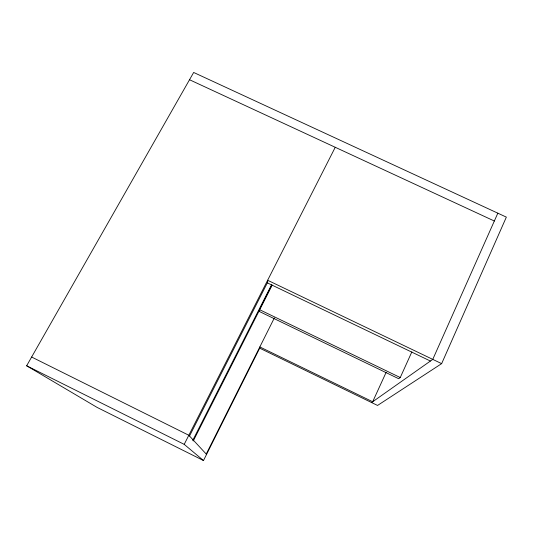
<?xml version="1.0" encoding="UTF-8"?>
<svg xmlns="http://www.w3.org/2000/svg" width="533" height="533" viewBox="0 0 533 533"><rect width="100%" height="100%" fill="white"/><g stroke="black" fill="none" stroke-linecap="round" stroke-linejoin="round"><path stroke-width="0.8" d="M271.817 285.208L259.451 309.626L259.285 311.452L398.671 378.71L400.256 377.537L411.862 351.88M386.119 372.38L372.674 401.762L259.837 346.936L259.691 348.169L377.551 405.446L441.644 363.639L506.35 217.118L193.666 72.461L26.65 365.785L97.146 407.432L203.486 460.539L259.751 348.049M497.829 213.173L432.769 359.389L371.568 402.542M206.238 454.063L274.382 317.868M192.719 440.451L271.677 284.555M193.252 440.978L272.163 285.095M203.486 460.539L184.205 444.362L335.25 147.281M189.521 436.007L267.872 281.81M189.521 79.737L494.338 221.022M441.644 363.639L267.639 280.258L267.333 282.863L430.417 361.048M259.451 309.626L400.256 377.537M31.634 357.03L188.829 435.268L206.551 454.402M26.65 365.785L184.205 444.362"/></g></svg>
